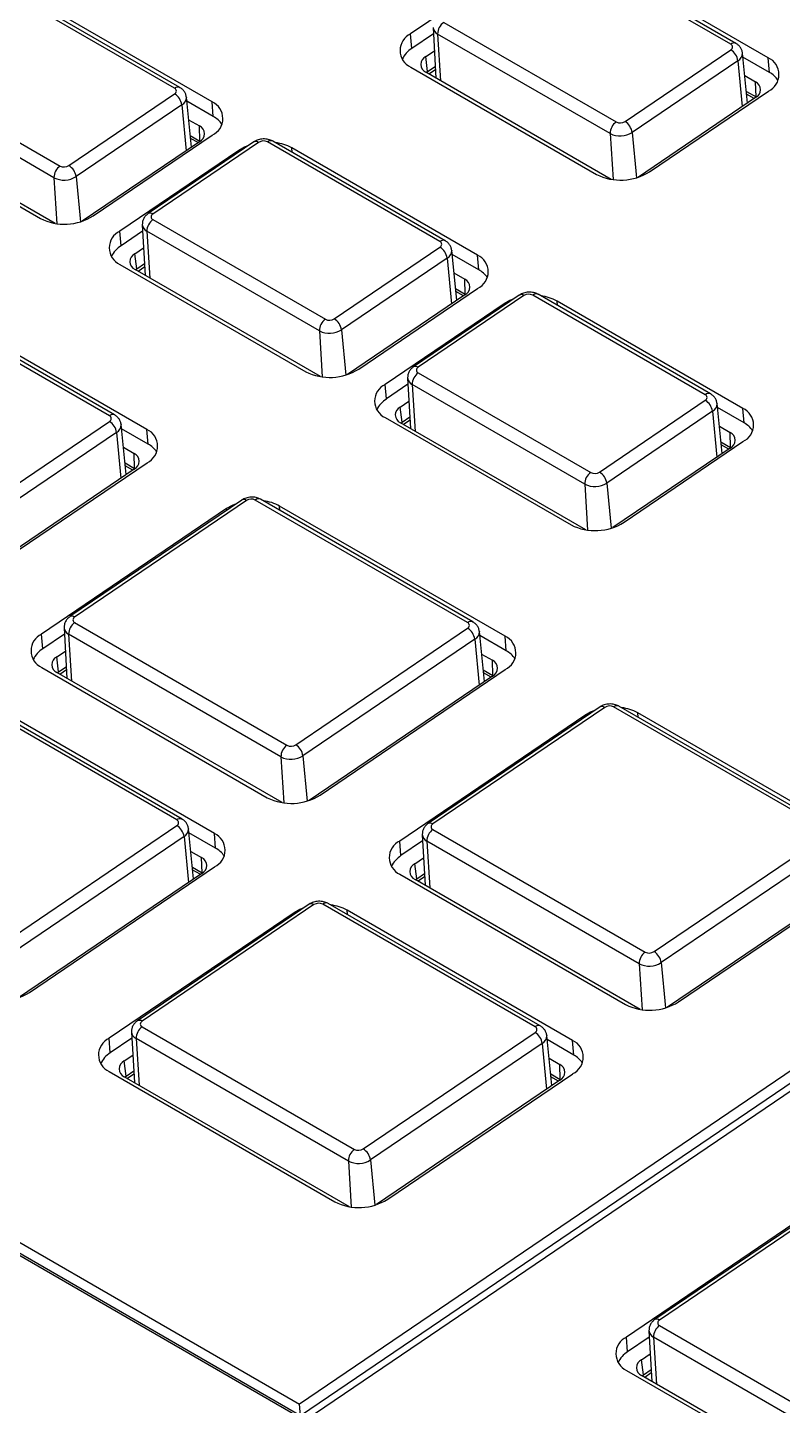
# Model space of a CAD drawing. Header units: millimetres. Extents: x 102 to 710, y 145 to 429.
# Drawn here: x 522.25 to 542.37, y 313.02 to 349.72 of the extents above; entities that cross this region are included whole.
import ezdxf

# ---------------------------------------------------------------- set-up
doc = ezdxf.new("R2010")
doc.units = ezdxf.units.MM

msp = doc.modelspace()

# ---------------------------------------------------------------- linework, layer by layer
at = {"color": 7, "linetype": 'Continuous', "lineweight": 25}
for p, q in [((555.1983, 297.8608), (417.4624, 377.3741)), ((535.6276, 351.7052), (532.4577, 349.555)), ((540.9876, 349.2799), (536.3914, 351.9332)), ((541.128, 349.3019), (536.5318, 351.9552)), ((541.9889, 348.9174), (537.0391, 351.7748)), ((526.168, 348.1059), (521.5718, 350.7592)), ((526.3084, 348.128), (521.7122, 350.7813)), ((527.1692, 347.7434), (522.2195, 350.6009)), ((533.3384, 349.8623), (537.9346, 347.2089)), ((532.4885, 349.1661), (532.4577, 349.555)), ((533.0646, 349.5569), (532.4885, 349.1661)), ((533.0553, 349.7217), (533.1317, 348.3758)), ((537.7737, 346.8984), (533.1775, 349.5518)), ((532.8606, 348.9513), (533.0902, 349.107)), ((538.1704, 347.2206), (540.9881, 349.1318)), ((541.1225, 349.3048), (541.128, 349.3019)), ((467.2861, 348.9681), (529.4992, 313.0533)), ((532.91, 348.5514), (532.8606, 348.9513)), ((541.18, 348.8387), (538.3623, 346.9275)), ((541.4362, 347.712), (541.3005, 349.0455)), ((541.3005, 349.0455), (541.301, 349.0383)), ((542.0197, 348.5285), (541.3115, 348.9373)), ((542.0197, 348.5285), (541.9889, 348.9174)), ((529.5239, 312.7421), (467.3108, 348.657)), ((522.954, 345.7245), (518.3578, 348.3778)), ((518.5188, 348.6883), (523.115, 346.035)), ((532.4604, 348.669), (537.4102, 345.8116)), ((537.8029, 345.6791), (532.8619, 348.5315)), ((532.8743, 348.5243), (532.91, 348.5514)), ((532.91, 348.5514), (533.1138, 348.6897)), ((533.1188, 348.6014), (532.9451, 348.4835)), ((541.3618, 348.4428), (541.649, 348.277)), ((526.3029, 348.1309), (526.3084, 348.128)), ((538.8217, 345.8812), (541.9916, 348.0314)), ((541.4045, 348.0236), (541.6614, 347.8753)), ((541.6614, 347.8753), (541.649, 348.277)), ((523.3508, 346.0466), (526.1684, 347.9579)), ((526.3603, 347.6648), (523.5426, 345.7535)), ((526.6165, 346.5381), (526.4808, 347.8716)), ((526.4808, 347.8716), (526.4814, 347.8644)), ((527.2, 347.3545), (526.4918, 347.7634)), ((527.2, 347.3545), (527.1692, 347.7434)), ((541.6503, 347.8572), (538.5269, 345.7386)), ((541.6118, 347.8311), (541.4123, 347.9463)), ((541.6614, 347.8753), (541.6691, 347.8707)), ((517.6408, 347.4951), (522.5905, 344.6376)), ((522.9833, 344.5052), (518.0422, 347.3576)), ((526.5422, 347.2689), (526.8294, 347.1031)), ((526.8417, 346.7014), (526.8294, 347.1031)), ((526.8306, 346.6833), (523.7073, 344.5647)), ((524.002, 344.7073), (527.1719, 346.8574)), ((528.2821, 346.678), (525.4645, 344.7667)), ((528.407, 346.6656), (525.5894, 344.7543)), ((526.5848, 346.8497), (526.8417, 346.7014)), ((526.7921, 346.6572), (526.5927, 346.7723)), ((526.8417, 346.7014), (526.8495, 346.6968)), ((528.2845, 346.6795), (528.2821, 346.678)), ((533.239, 344.0239), (528.6428, 346.6772)), ((528.7777, 346.7022), (528.7832, 346.6992)), ((533.3794, 344.0459), (528.7832, 346.6992)), ((527.879, 346.4492), (524.7091, 344.299)), ((534.2403, 343.6614), (529.2905, 346.5188)), ((525.4645, 344.7667), (525.4669, 344.7683)), ((525.3067, 344.4657), (525.3831, 343.1198)), ((525.5898, 344.6063), (530.186, 341.953)), ((524.74, 343.9101), (524.7091, 344.299)), ((525.316, 344.3009), (524.74, 343.9101)), ((530.0251, 341.6425), (525.4289, 344.2958)), ((533.3739, 344.0488), (533.3794, 344.0459)), ((525.112, 343.6953), (525.3416, 343.851)), ((525.1614, 343.2954), (525.112, 343.6953)), ((530.4218, 341.9646), (533.2395, 343.8759)), ((533.6876, 342.456), (533.5519, 343.7895)), ((533.5519, 343.7895), (533.5525, 343.7823)), ((534.2711, 343.2725), (533.5629, 343.6813)), ((534.2711, 343.2725), (534.2403, 343.6614)), ((524.7118, 343.413), (529.6616, 340.5556)), ((530.0543, 340.4231), (525.1133, 343.2755)), ((525.1258, 343.2683), (525.1614, 343.2954)), ((525.1614, 343.2954), (525.3653, 343.4337)), ((525.3703, 343.3454), (525.1965, 343.2275)), ((533.4314, 343.5827), (530.6137, 341.6715)), ((533.6132, 343.1869), (533.9004, 343.0211)), ((533.9128, 342.6193), (533.9004, 343.0211)), ((524.4298, 339.3802), (518.7729, 342.6458)), ((524.5702, 339.4022), (518.9133, 342.6679)), ((533.9017, 342.6013), (530.7783, 340.4826)), ((531.0731, 340.6252), (534.243, 342.7754)), ((535.3532, 342.5959), (532.5355, 340.6847)), ((535.4781, 342.5835), (532.6605, 340.6723)), ((533.6559, 342.7676), (533.9128, 342.6193)), ((533.8632, 342.5751), (533.6638, 342.6903)), ((533.9128, 342.6193), (533.9205, 342.6147)), ((535.3556, 342.5975), (535.3532, 342.5959)), ((540.3101, 339.9418), (535.7139, 342.5951)), ((535.8488, 342.6201), (535.8543, 342.6172)), ((540.4505, 339.9639), (535.8543, 342.6172)), ((525.4311, 339.0177), (519.4206, 342.4875)), ((534.9501, 342.3672), (531.7802, 340.217)), ((541.3114, 339.5794), (536.3616, 342.4368)), ((532.5355, 340.6847), (532.5379, 340.6862)), ((532.3778, 340.3837), (532.4541, 339.0378)), ((532.6609, 340.5242), (537.2571, 337.8709)), ((531.811, 339.8281), (531.7802, 340.217)), ((532.3871, 340.2188), (531.811, 339.8281)), ((537.0962, 337.5604), (532.5, 340.2137)), ((540.445, 339.9668), (540.4505, 339.9639)), ((532.1831, 339.6133), (532.4126, 339.769)), ((532.2325, 339.2134), (532.1831, 339.6133)), ((537.4929, 337.8825), (540.3106, 339.7938)), ((540.7587, 338.374), (540.623, 339.7075)), ((540.623, 339.7075), (540.6235, 339.7003)), ((541.3422, 339.1904), (540.634, 339.5993)), ((541.3422, 339.1904), (541.3114, 339.5794)), ((519.8515, 336.1264), (524.4302, 339.2322)), ((524.5647, 339.4051), (524.5702, 339.4022)), ((531.7829, 339.331), (536.7327, 336.4736)), ((537.1254, 336.3411), (532.1844, 339.1935)), ((532.1968, 339.1863), (532.2325, 339.2134)), ((532.2325, 339.2134), (532.4363, 339.3517)), ((532.4413, 339.2634), (532.2676, 339.1455)), ((540.5024, 339.5007), (537.6848, 337.5894)), ((524.6221, 338.9391), (520.0434, 335.8333)), ((524.8784, 337.8123), (524.7426, 339.1459)), ((524.7426, 339.1459), (524.7432, 339.1387)), ((525.4619, 338.6288), (524.7537, 339.0376)), ((525.4619, 338.6288), (525.4311, 339.0177)), ((540.6843, 339.1048), (540.9715, 338.939)), ((540.9839, 338.5373), (540.9715, 338.939)), ((524.804, 338.5432), (525.0912, 338.3774)), ((540.9728, 338.5192), (537.8494, 336.4006)), ((538.1442, 336.5432), (541.314, 338.6933)), ((540.727, 338.6856), (540.9839, 338.5373)), ((540.9343, 338.4931), (540.7348, 338.6082)), ((540.9839, 338.5373), (540.9916, 338.5327)), ((520.5028, 334.787), (525.4337, 338.1317)), ((524.8467, 338.124), (525.1036, 337.9756)), ((525.1036, 337.9756), (525.0912, 338.3774)), ((525.0925, 337.9576), (520.2081, 334.6444)), ((525.054, 337.9315), (524.8545, 338.0466)), ((525.1036, 337.9756), (525.1113, 337.9711)), ((527.9582, 337.1359), (523.3795, 334.0301)), ((528.0831, 337.1234), (523.5044, 334.0176)), ((527.9606, 337.1374), (527.9582, 337.1359)), ((533.9757, 333.8694), (528.3189, 337.1351)), ((528.4538, 337.16), (528.4593, 337.1571)), ((534.1161, 333.8915), (528.4593, 337.1571)), ((527.5551, 336.9071), (522.6242, 333.5624)), ((534.977, 333.507), (528.9666, 336.9767)), ((561.1986, 334.5555), (529.4992, 313.0533)), ((561.4384, 334.3903), (529.5239, 312.7421)), ((529.9235, 312.8084), (561.5882, 334.2871)), ((523.2217, 333.7291), (523.2981, 332.3831)), ((523.3795, 334.0301), (523.3819, 334.0316)), ((523.5048, 333.8696), (529.1617, 330.604)), ((529.3975, 330.6156), (533.9762, 333.7214)), ((534.1106, 333.8944), (534.1161, 333.8915)), ((522.655, 333.1734), (522.6242, 333.5624)), ((523.231, 333.5642), (522.655, 333.1734)), ((529.0008, 330.2935), (523.3439, 333.5591)), ((534.1681, 333.4283), (529.5894, 330.3225)), ((534.4243, 332.3016), (534.2886, 333.6351)), ((534.2886, 333.6351), (534.2892, 333.6279)), ((535.0078, 333.118), (534.2996, 333.5269)), ((535.0078, 333.118), (534.977, 333.507)), ((523.027, 332.9586), (523.2566, 333.1143)), ((523.0764, 332.5588), (523.027, 332.9586)), ((534.3499, 333.0324), (534.6371, 332.8666)), ((522.6268, 332.6764), (528.6373, 329.2066)), ((523.0764, 332.5588), (523.2803, 332.697)), ((523.2853, 332.6087), (523.1115, 332.4908)), ((530.0488, 329.2762), (534.9797, 332.621)), ((534.3926, 332.6132), (534.6495, 332.4649)), ((534.6495, 332.4649), (534.6371, 332.8666)), ((529.03, 329.0742), (523.0283, 332.5389)), ((523.0408, 332.5317), (523.0764, 332.5588)), ((534.6384, 332.4468), (529.754, 329.1336)), ((534.5999, 332.4207), (534.4005, 332.5359)), ((534.6495, 332.4649), (534.6572, 332.4603)), ((526.2272, 328.6134), (520.5703, 331.8791)), ((526.3676, 328.6355), (520.7107, 331.9011)), ((527.2284, 328.251), (521.218, 331.7207)), ((537.5041, 331.6251), (532.9254, 328.5193)), ((537.629, 331.6127), (533.0503, 328.5069)), ((537.5065, 331.6267), (537.5041, 331.6251)), ((543.5217, 328.3587), (537.8648, 331.6243)), ((537.9997, 331.6493), (538.0052, 331.6464)), ((543.6621, 328.3807), (538.0052, 331.6464)), ((537.101, 331.3963), (532.1701, 328.0516)), ((544.5229, 327.9962), (538.5125, 331.466)), ((526.3621, 328.6384), (526.3676, 328.6355)), ((521.6489, 325.3596), (526.2276, 328.4654)), ((526.4195, 328.1723), (521.8408, 325.0665)), ((526.6757, 327.0456), (526.54, 328.3791)), ((526.54, 328.3791), (526.5406, 328.3719)), ((527.2592, 327.8621), (526.551, 328.2709)), ((527.2592, 327.8621), (527.2284, 328.251)), ((532.7676, 328.2183), (532.844, 326.8724)), ((532.9254, 328.5193), (532.9278, 328.5209)), ((533.0508, 328.3589), (538.7076, 325.0932)), ((538.9434, 325.1049), (543.5221, 328.2107)), ((532.2009, 327.6627), (532.1701, 328.0516)), ((532.777, 328.0535), (532.2009, 327.6627)), ((538.5467, 324.7827), (532.8898, 328.0484)), ((543.714, 327.9176), (539.1353, 324.8117)), ((526.6014, 327.7764), (526.8886, 327.6106)), ((526.9009, 327.2089), (526.8886, 327.6106)), ((532.573, 327.4479), (532.8025, 327.6036)), ((532.6224, 327.048), (532.573, 327.4479)), ((526.8898, 327.1908), (522.0054, 323.8777)), ((522.3002, 324.0202), (527.2311, 327.365)), ((526.644, 327.3572), (526.9009, 327.2089)), ((526.8513, 327.1647), (526.6519, 327.2799)), ((526.9009, 327.2089), (526.9087, 327.2043)), ((532.1728, 327.1656), (538.1832, 323.6959)), ((532.6224, 327.048), (532.8262, 327.1863)), ((532.8312, 327.098), (532.6574, 326.9801)), ((539.5947, 323.7655), (544.5256, 327.1102)), ((538.5759, 323.5634), (532.5743, 327.0281)), ((532.5867, 327.0209), (532.6224, 327.048)), ((544.1844, 326.9361), (539.2999, 323.6229)), ((529.7555, 326.3691), (525.1768, 323.2633)), ((529.8805, 326.3567), (525.3018, 323.2509)), ((529.7579, 326.3707), (529.7555, 326.3691)), ((535.7731, 323.1027), (530.1163, 326.3683)), ((530.2511, 326.3933), (530.2566, 326.3904)), ((535.9135, 323.1247), (530.2566, 326.3904)), ((529.3524, 326.1404), (524.4215, 322.7956)), ((536.7744, 322.7402), (530.764, 326.21)), ((525.1768, 323.2633), (525.1792, 323.2649)), ((525.3022, 323.1029), (530.9591, 319.8372)), ((535.908, 323.1276), (535.9135, 323.1247)), ((524.4523, 322.4067), (524.4215, 322.7956)), ((525.0284, 322.7975), (524.4523, 322.4067)), ((525.0191, 322.9623), (525.0954, 321.6164)), ((530.7981, 319.5267), (525.1413, 322.7924)), ((531.1949, 319.8489), (535.7736, 322.9547)), ((536.2217, 321.5349), (536.086, 322.8684)), ((536.086, 322.8684), (536.0865, 322.8612)), ((536.8052, 322.3513), (536.097, 322.7601)), ((536.8052, 322.3513), (536.7744, 322.7402)), ((524.8244, 322.1919), (525.0539, 322.3476)), ((535.9654, 322.6616), (531.3867, 319.5558)), ((524.8738, 321.792), (524.8244, 322.1919)), ((536.1473, 322.2657), (536.4345, 322.0999)), ((536.4469, 321.6982), (536.4345, 322.0999)), ((524.4242, 321.9096), (530.4346, 318.4399)), ((530.8273, 318.3074), (524.8257, 321.7721)), ((524.8381, 321.7649), (524.8738, 321.792)), ((524.8738, 321.792), (525.0776, 321.9303)), ((525.0826, 321.842), (524.9089, 321.7241)), ((536.4358, 321.6801), (531.5514, 318.3669)), ((531.8461, 318.5095), (536.7771, 321.8542)), ((536.19, 321.8465), (536.4469, 321.6982)), ((536.3973, 321.654), (536.1978, 321.7691)), ((536.4469, 321.6982), (536.4546, 321.6936)), ((543.5441, 318.4091), (538.9654, 315.3033)), ((543.669, 318.3967), (539.0903, 315.2909)), ((543.141, 318.1804), (538.2101, 314.8357)), ((538.8076, 315.0023), (538.884, 313.6564)), ((538.9654, 315.3033), (538.9678, 315.3049)), ((539.0908, 315.1429), (544.7476, 311.8773)), ((538.2409, 314.4467), (538.2101, 314.8357)), ((538.817, 314.8375), (538.2409, 314.4467)), ((544.5867, 311.5668), (538.9298, 314.8324)), ((538.613, 314.2319), (538.8425, 314.3876)), ((538.6624, 313.832), (538.613, 314.2319)), ((538.2128, 313.9496), (544.2232, 310.4799)), ((538.6624, 313.832), (538.8662, 313.9703)), ((538.8712, 313.882), (538.6974, 313.7641)), ((544.6159, 310.3475), (538.6143, 313.8121)), ((538.6267, 313.805), (538.6624, 313.832)), ((529.5239, 312.7421), (529.4992, 313.0533))]:
    msp.add_line(p, q, dxfattribs=at)
at = {"color": 8, "linetype": 'Continuous', "lineweight": 25}
for p, q in [((533.1775, 349.5518), (533.2558, 348.3041)), ((541.18, 348.8387), (541.2951, 347.6163)), ((532.8908, 348.5148), (532.91, 348.5514)), ((526.3603, 347.6648), (526.4755, 346.4424)), ((541.6614, 347.8753), (541.6665, 347.8688)), ((537.7737, 346.8984), (537.8506, 345.6724)), ((538.3623, 346.9275), (538.4758, 345.7227)), ((526.8417, 346.7014), (526.8469, 346.6948)), ((527.8824, 346.4068), (527.879, 346.4492)), ((529.2999, 346.401), (529.2905, 346.5188)), ((522.954, 345.7245), (523.031, 344.4985)), ((523.5426, 345.7535), (523.6562, 344.5487)), ((525.4289, 344.2958), (525.5072, 343.0482)), ((525.1422, 343.2588), (525.1614, 343.2954)), ((533.4314, 343.5827), (533.5466, 342.3604)), ((533.9128, 342.6193), (533.9179, 342.6128)), ((534.9534, 342.3248), (534.9501, 342.3672)), ((536.3709, 342.3189), (536.3616, 342.4368)), ((530.0251, 341.6425), (530.102, 340.4164)), ((530.6137, 341.6715), (530.7272, 340.4667)), ((532.5, 340.2137), (532.5782, 338.9661)), ((532.2133, 339.1768), (532.2325, 339.2134)), ((540.5024, 339.5007), (540.6176, 338.2783)), ((524.6221, 338.9391), (524.7373, 337.7167)), ((540.9839, 338.5373), (540.989, 338.5308)), ((525.1036, 337.9756), (525.1087, 337.9691)), ((537.0962, 337.5604), (537.1731, 336.3344)), ((537.6848, 337.5894), (537.7983, 336.3846)), ((527.5584, 336.8647), (527.5551, 336.9071)), ((528.9759, 336.8589), (528.9666, 336.9767)), ((523.3439, 333.5591), (523.4222, 332.3115)), ((534.1681, 333.4283), (534.2833, 332.2059)), ((523.0572, 332.5222), (523.0764, 332.5588)), ((534.6495, 332.4649), (534.6546, 332.4584)), ((537.1044, 331.354), (537.101, 331.3963)), ((538.5219, 331.3481), (538.5125, 331.466)), ((529.0008, 330.2935), (529.0777, 329.0674)), ((529.5894, 330.3225), (529.7029, 329.1177)), ((526.4195, 328.1723), (526.5347, 326.9499)), ((532.8898, 328.0484), (532.9681, 326.8007)), ((526.9009, 327.2089), (526.9061, 327.2024)), ((532.6032, 327.0114), (532.6224, 327.048)), ((529.3558, 326.098), (529.3524, 326.1404)), ((530.7733, 326.0921), (530.764, 326.21)), ((538.5467, 324.7827), (538.6236, 323.5567)), ((539.1353, 324.8117), (539.2488, 323.6069)), ((525.1413, 322.7924), (525.2196, 321.5447)), ((535.9654, 322.6616), (536.0806, 321.4392)), ((524.8546, 321.7554), (524.8738, 321.792)), ((536.4469, 321.6982), (536.452, 321.6916)), ((530.7981, 319.5267), (530.8751, 318.3007)), ((531.3867, 319.5558), (531.5003, 318.351)), ((538.9298, 314.8324), (539.0081, 313.5848)), ((538.6432, 313.7954), (538.6624, 313.832))]:
    msp.add_line(p, q, dxfattribs=at)
at = {"color": 7, "linetype": 'Continuous', "lineweight": 25, "flags": 128}
for points in [[(528.1352, 346.5783), (528.03, 346.5346), (527.879, 346.4492)], [(535.2063, 342.4963), (535.1011, 342.4526), (534.9501, 342.3672)], [(527.8112, 337.0362), (527.7061, 336.9925), (527.5551, 336.9071)], [(537.3572, 331.5254), (537.252, 331.4817), (537.101, 331.3963)], [(529.6086, 326.2695), (529.5034, 326.2257), (529.3524, 326.1404)]]:
    msp.add_lwpolyline(points, dxfattribs=at)
at = {"color": 7, "linetype": 'Continuous', "lineweight": 25}
for centre, radius, start, end in [((533.5604, 349.5503), 0.3829, 125.42967, 179.77396), ((532.6636, 349.1126), 0.4879, 114.95622, 245.39179), ((532.8486, 348.5903), 0.6791, 122.01483, 154.99624), ((540.9537, 349.2057), 0.0815, 294.95537, 65.39235), ((540.7659, 348.777), 0.4186, 8.47526, 57.94845), ((532.9582, 348.7417), 0.2312, 114.95584, 245.39218), ((541.7857, 348.4738), 0.4879, 294.95578, 65.39223), ((541.7271, 347.981), 0.6207, 33.11705, 61.87987), ((526.134, 348.0318), 0.0815, 294.95481, 65.39189), ((541.5527, 348.0668), 0.2312, 294.95626, 65.39176), ((525.9463, 347.6031), 0.4186, 8.47436, 57.94908), ((526.966, 347.2998), 0.4879, 294.95579, 65.39222), ((526.9075, 346.8071), 0.6207, 33.11774, 61.87931), ((526.7331, 346.8929), 0.2312, 294.95584, 65.39218), ((538.1566, 346.8969), 0.3829, 125.42967, 179.77396), ((538.0424, 347.4317), 0.5972, 243.25672, 302.3902), ((538.0423, 347.4226), 0.2392, 243.25548, 302.3918), ((537.9482, 346.8658), 0.4186, 8.47511, 57.94833), ((528.5352, 346.4636), 0.2392, 63.25618, 122.3903), ((528.7194, 345.4772), 1.1879, 61.2624, 83.40008), ((523.3369, 345.723), 0.3829, 125.42958, 179.77405), ((523.2226, 346.2486), 0.2392, 243.2562, 302.39034), ((523.1286, 345.6918), 0.4186, 8.47436, 57.9491), ((538.0546, 347.0904), 1.432, 243.2564, 302.39048), ((523.2227, 346.2578), 0.5972, 243.25652, 302.39032), ((523.2349, 345.9165), 1.432, 243.25617, 302.3907), ((525.6238, 344.6804), 0.0815, 114.95584, 245.3929), ((525.8118, 344.2943), 0.3829, 125.42958, 179.77405), ((524.915, 343.8567), 0.4879, 114.95605, 245.39195), ((533.2051, 343.9498), 0.0815, 294.95407, 65.39263), ((525.1, 343.3343), 0.6791, 122.01442, 154.99672), ((525.2096, 343.4857), 0.2312, 114.95569, 245.39215), ((533.0173, 343.5211), 0.4186, 8.47436, 57.94908), ((534.0371, 343.2178), 0.4879, 294.95604, 65.39196), ((533.9785, 342.725), 0.6207, 33.11774, 61.87919), ((533.8042, 342.8109), 0.2312, 294.95581, 65.39185), ((535.6063, 342.3815), 0.2392, 63.25623, 122.38985), ((535.7905, 341.3952), 1.1879, 61.26224, 83.40025), ((530.408, 341.6409), 0.3829, 125.42958, 179.77405), ((530.2937, 342.1666), 0.2392, 243.25573, 302.39082), ((530.1997, 341.6098), 0.4186, 8.47436, 57.9491), ((530.2938, 342.1757), 0.5972, 243.25652, 302.39032), ((532.6948, 340.5984), 0.0815, 114.95666, 245.3931), ((530.306, 341.8344), 1.432, 243.25632, 302.39055), ((532.8829, 340.2122), 0.3829, 125.42958, 179.77405), ((531.9861, 339.7746), 0.4879, 114.95619, 245.39199), ((540.2762, 339.8677), 0.0815, 294.95442, 65.39228), ((532.1711, 339.2522), 0.6791, 122.01502, 154.99613), ((532.2807, 339.4037), 0.2312, 114.95584, 245.39236), ((540.0884, 339.439), 0.4186, 8.47451, 57.94893), ((541.1082, 339.1357), 0.4879, 294.95579, 65.39205), ((524.3959, 339.3061), 0.0815, 294.95589, 65.39158), ((524.2081, 338.8774), 0.4186, 8.47437, 57.94872), ((541.0496, 338.643), 0.6207, 33.11676, 61.88017), ((525.2279, 338.5741), 0.4879, 294.95588, 65.39213), ((540.8752, 338.7288), 0.2312, 294.95639, 65.39164), ((525.1693, 338.0814), 0.6207, 33.1167, 61.87996), ((524.9949, 338.1672), 0.2312, 294.95626, 65.39194), ((537.4791, 337.5589), 0.3829, 125.42958, 179.77405), ((537.3647, 338.0845), 0.2392, 243.25591, 302.39064), ((537.2707, 337.5278), 0.4186, 8.47451, 57.94895), ((537.3649, 338.0937), 0.5972, 243.25652, 302.39032), ((528.2112, 336.9214), 0.2392, 63.25613, 122.3905), ((528.3954, 335.9351), 1.1879, 61.26198, 83.40054), ((537.3771, 337.7524), 1.432, 243.25626, 302.39069), ((523.7268, 333.5576), 0.3829, 125.42963, 179.77389), ((523.5388, 333.9437), 0.0815, 114.95574, 245.39178), ((533.9418, 333.7953), 0.0815, 294.95515, 65.39232), ((533.754, 333.3666), 0.4186, 8.47478, 57.94853), ((522.83, 333.12), 0.4879, 114.95586, 245.39199), ((534.7738, 333.0633), 0.4879, 294.95568, 65.39215), ((523.015, 332.5976), 0.6791, 122.01391, 154.99721), ((523.1246, 332.749), 0.2312, 114.95548, 245.39205), ((534.7153, 332.5706), 0.6207, 33.11683, 61.87983), ((534.5409, 332.6564), 0.2312, 294.95553, 65.39195), ((537.7572, 331.4107), 0.2392, 63.25613, 122.3905), ((537.9414, 330.4244), 1.1878, 61.26165, 83.40088), ((529.3837, 330.292), 0.3829, 125.42963, 179.77389), ((529.2693, 330.8176), 0.2392, 243.25606, 302.39128), ((529.1753, 330.2608), 0.4186, 8.47487, 57.94841), ((529.2695, 330.8268), 0.5972, 243.25639, 302.39035), ((529.2817, 330.4855), 1.432, 243.25629, 302.39059), ((526.1932, 328.5393), 0.0815, 294.95534, 65.39225), ((526.0055, 328.1106), 0.4186, 8.47488, 57.9485), ((527.0252, 327.8074), 0.4879, 294.95564, 65.3922), ((533.2728, 328.0468), 0.3829, 125.42963, 179.77389), ((533.0847, 328.433), 0.0815, 114.95574, 245.39178), ((526.9667, 327.3146), 0.6207, 33.11727, 61.87973), ((532.376, 327.6092), 0.4879, 114.95574, 245.3921), ((526.7923, 327.4004), 0.2312, 294.95547, 65.39205), ((532.5609, 327.0869), 0.6791, 122.01482, 154.99542), ((532.6705, 327.2383), 0.2312, 114.95663, 245.39162), ((530.0086, 326.1547), 0.2392, 63.25638, 122.39057), ((530.1928, 325.1684), 1.1879, 61.26164, 83.40077), ((538.9296, 324.7812), 0.3829, 125.42963, 179.77389), ((538.8153, 325.3069), 0.2392, 243.25701, 302.39034), ((538.7213, 324.7501), 0.4186, 8.47404, 57.94879), ((538.8154, 325.316), 0.5972, 243.25653, 302.39053), ((521.5331, 325.2295), 1.432, 243.25624, 302.39058), ((538.8276, 324.9747), 1.432, 243.25636, 302.39038), ((525.5242, 322.7909), 0.3829, 125.42975, 179.77377), ((525.3361, 323.177), 0.0815, 114.95536, 245.39236), ((535.7392, 323.0286), 0.0815, 294.95682, 65.39077), ((524.6274, 322.3532), 0.4879, 114.95566, 245.39218), ((535.5514, 322.5999), 0.4186, 8.47406, 57.94888), ((536.5712, 322.2966), 0.4879, 294.95603, 65.39215), ((524.8124, 321.8309), 0.6791, 122.01483, 154.99528), ((536.5126, 321.8039), 0.6207, 33.11701, 61.87999), ((524.922, 321.9823), 0.2312, 114.95657, 245.39181), ((536.3382, 321.8897), 0.2312, 294.95553, 65.39272), ((531.181, 319.5252), 0.3829, 125.42975, 179.77377), ((531.0667, 320.0509), 0.2392, 243.25686, 302.39005), ((530.9727, 319.4941), 0.4186, 8.47413, 57.94899), ((531.0668, 320.06), 0.5972, 243.25639, 302.39069), ((531.079, 319.7187), 1.432, 243.25632, 302.39037), ((539.3128, 314.8309), 0.3829, 125.42975, 179.77377), ((539.1247, 315.217), 0.0815, 114.95684, 245.39088), ((538.416, 314.3933), 0.4879, 114.9559, 245.39228), ((538.6009, 313.8709), 0.6791, 122.01511, 154.99588), ((538.7105, 314.0223), 0.2312, 114.95632, 245.39206)]:
    msp.add_arc(centre, radius, start, end, dxfattribs=at)
at = {"color": 8, "linetype": 'Continuous', "lineweight": 25}
for centre, radius, start, end in [((533.2703, 349.747), 0.2162, 185.32599, 244.57127), ((541.0758, 349.18), 0.1332, 69.49767, 131.46563), ((541.0674, 349.0435), 0.2337, 298.7951, 358.7203), ((526.2562, 348.0061), 0.1332, 69.49692, 131.46721), ((526.2477, 347.8696), 0.2337, 298.79323, 358.72217), ((528.3347, 346.5756), 0.1155, 51.2105, 115.7707), ((528.7311, 346.5773), 0.1332, 69.51055, 131.46676), ((525.5165, 344.6595), 0.1196, 52.45174, 114.51671), ((525.5217, 344.491), 0.2162, 185.32755, 244.57058), ((533.3273, 343.924), 0.1332, 69.49692, 131.46721), ((533.3188, 343.7876), 0.2337, 298.79323, 358.72217), ((535.4058, 342.4935), 0.1155, 51.21158, 115.76962), ((535.8021, 342.4953), 0.1332, 69.51055, 131.46676), ((532.5876, 340.5774), 0.1196, 52.4471, 114.5219), ((532.5928, 340.409), 0.2162, 185.32916, 244.56967), ((540.3983, 339.842), 0.1332, 69.49692, 131.46721), ((540.3899, 339.7055), 0.2337, 298.79552, 358.71913), ((524.518, 339.2803), 0.1332, 69.4967, 131.46764), ((524.5096, 339.1439), 0.2337, 298.79418, 358.72029), ((528.0108, 337.0334), 0.1155, 51.20938, 115.77182), ((528.4071, 337.0352), 0.1332, 69.51198, 131.46576), ((523.4367, 333.7543), 0.2162, 185.32753, 244.57048), ((523.4315, 333.9228), 0.1196, 52.46143, 114.5072), ((534.064, 333.7696), 0.1332, 69.4967, 131.46764), ((534.0555, 333.6331), 0.2337, 298.79191, 358.72406), ((537.5567, 331.5227), 0.1155, 51.21051, 115.76956), ((537.9531, 331.5245), 0.1332, 69.51198, 131.46576), ((526.3154, 328.5136), 0.1332, 69.49907, 131.46527), ((526.307, 328.3771), 0.2337, 298.79139, 358.72466), ((532.9827, 328.2436), 0.2162, 185.32719, 244.57082), ((532.9774, 328.412), 0.1196, 52.45115, 114.51748), ((529.8081, 326.2667), 0.1155, 51.20741, 115.77288), ((530.2045, 326.2685), 0.1333, 69.51394, 131.46374), ((525.2289, 323.1561), 0.1196, 52.4503, 114.51758), ((535.8613, 323.0028), 0.1332, 69.49907, 131.46527), ((525.2341, 322.9876), 0.2162, 185.32734, 244.57079), ((535.8529, 322.8664), 0.2337, 298.78996, 358.7246), ((539.0227, 315.0276), 0.2162, 185.32858, 244.56955), ((539.0174, 315.1961), 0.1196, 52.45174, 114.51614)]:
    msp.add_arc(centre, radius, start, end, dxfattribs=at)
at = {"color": 7, "linetype": 'Continuous', "lineweight": 25}
for points, knots in [([(541.301, 349.0384), (541.2967, 349.0662), (541.2882, 349.1213), (541.2481, 349.196), (541.1932, 349.26), (541.1457, 349.2901), (541.1225, 349.3048)], [0, 0, 0, 0, 0.2597406, 0.5153179, 0.7631404, 1, 1, 1, 1]), ([(526.4814, 347.8645), (526.4771, 347.8922), (526.4685, 347.9473), (526.4284, 348.022), (526.3735, 348.0861), (526.3261, 348.1161), (526.3029, 348.1308)], [0, 0, 0, 0, 0.2597391, 0.5153192, 0.7631429, 1, 1, 1, 1]), ([(528.7778, 346.7021), (528.7413, 346.7185), (528.6684, 346.7512), (528.5294, 346.76), (528.3913, 346.7381), (528.3201, 346.699), (528.2845, 346.6795)], [0, 0, 0, 0, 0.2511944, 0.5015974, 0.7512031, 1, 1, 1, 1]), ([(525.4668, 344.7683), (525.4438, 344.7507), (525.3966, 344.7147), (525.3446, 344.6415), (525.31, 344.5582), (525.3077, 344.4993), (525.3065, 344.4696)], [0, 0, 0, 0, 0.2356857, 0.4833081, 0.7393836, 1, 1, 1, 1]), ([(533.5525, 343.7824), (533.5481, 343.8102), (533.5396, 343.8653), (533.4995, 343.94), (533.4446, 344.004), (533.3971, 344.0341), (533.374, 344.0488)], [0, 0, 0, 0, 0.2597391, 0.5153192, 0.7631429, 1, 1, 1, 1]), ([(535.8488, 342.6201), (535.8124, 342.6365), (535.7395, 342.6692), (535.6005, 342.678), (535.4624, 342.656), (535.3911, 342.617), (535.3556, 342.5975)], [0, 0, 0, 0, 0.2511969, 0.5015991, 0.7512039, 1, 1, 1, 1]), ([(532.5379, 340.6862), (532.5149, 340.6687), (532.4676, 340.6326), (532.4157, 340.5594), (532.3811, 340.4762), (532.3788, 340.4173), (532.3776, 340.3876)], [0, 0, 0, 0, 0.2356851, 0.4833082, 0.7393829, 1, 1, 1, 1]), ([(540.6235, 339.7004), (540.6192, 339.7281), (540.6107, 339.7832), (540.5706, 339.858), (540.5156, 339.922), (540.4682, 339.9521), (540.445, 339.9668)], [0, 0, 0, 0, 0.259735, 0.5153149, 0.76313848, 1, 1, 1, 1]), ([(524.7432, 339.1387), (524.7389, 339.1665), (524.7304, 339.2216), (524.6903, 339.2963), (524.6353, 339.3603), (524.5879, 339.3904), (524.5647, 339.4051)], [0, 0, 0, 0, 0.2597398, 0.5153167, 0.7631426, 1, 1, 1, 1]), ([(528.4538, 337.16), (528.4173, 337.1764), (528.3445, 337.2091), (528.2055, 337.2179), (528.0674, 337.196), (527.9961, 337.1569), (527.9606, 337.1374)], [0, 0, 0, 0, 0.2511917, 0.5015944, 0.7512007, 1, 1, 1, 1]), ([(523.3818, 334.0316), (523.3588, 334.014), (523.3116, 333.978), (523.2597, 333.9048), (523.225, 333.8215), (523.2227, 333.7627), (523.2215, 333.733)], [0, 0, 0, 0, 0.23568702, 0.48330718, 0.73938427, 1, 1, 1, 1]), ([(534.2892, 333.628), (534.2849, 333.6557), (534.2763, 333.7108), (534.2362, 333.7856), (534.1813, 333.8496), (534.1338, 333.8797), (534.1107, 333.8944)], [0, 0, 0, 0, 0.2597357, 0.5153123, 0.7631474, 1, 1, 1, 1]), ([(537.9998, 331.6493), (537.9633, 331.6656), (537.8904, 331.6983), (537.7514, 331.7071), (537.6133, 331.6852), (537.5421, 331.6462), (537.5065, 331.6267)], [0, 0, 0, 0, 0.2511977, 0.5015997, 0.7512015, 1, 1, 1, 1]), ([(526.5406, 328.372), (526.5363, 328.3998), (526.5277, 328.4549), (526.4876, 328.5296), (526.4327, 328.5936), (526.3853, 328.6237), (526.3621, 328.6384)], [0, 0, 0, 0, 0.2597347, 0.515312, 0.763146, 1, 1, 1, 1]), ([(532.9278, 328.5208), (532.9048, 328.5033), (532.8575, 328.4672), (532.8056, 328.394), (532.771, 328.3108), (532.7686, 328.2519), (532.7675, 328.2222)], [0, 0, 0, 0, 0.23568702, 0.48330718, 0.73938427, 1, 1, 1, 1]), ([(530.2512, 326.3933), (530.2147, 326.4096), (530.1418, 326.4423), (530.0028, 326.4511), (529.8647, 326.4292), (529.7935, 326.3902), (529.7579, 326.3707)], [0, 0, 0, 0, 0.2511978, 0.5016003, 0.751201, 1, 1, 1, 1]), ([(525.1792, 323.2649), (525.1562, 323.2473), (525.1089, 323.2113), (525.057, 323.1381), (525.0224, 323.0548), (525.0201, 322.9959), (525.0189, 322.9662)], [0, 0, 0, 0, 0.235687, 0.4833085, 0.7393846, 1, 1, 1, 1]), ([(536.0865, 322.8612), (536.0822, 322.889), (536.0737, 322.9441), (536.0336, 323.0188), (535.9786, 323.0828), (535.9312, 323.1129), (535.908, 323.1276)], [0, 0, 0, 0, 0.2597429, 0.5153206, 0.7631455, 1, 1, 1, 1]), ([(538.9678, 315.3049), (538.9448, 315.2873), (538.8975, 315.2513), (538.8456, 315.1781), (538.811, 315.0948), (538.8086, 315.0359), (538.8075, 315.0062)], [0, 0, 0, 0, 0.235687, 0.4833113, 0.7393871, 1, 1, 1, 1])]:
    msp.add_open_spline(points, degree=3, knots=knots, dxfattribs=at)

doc.saveas('drawing.dxf')
